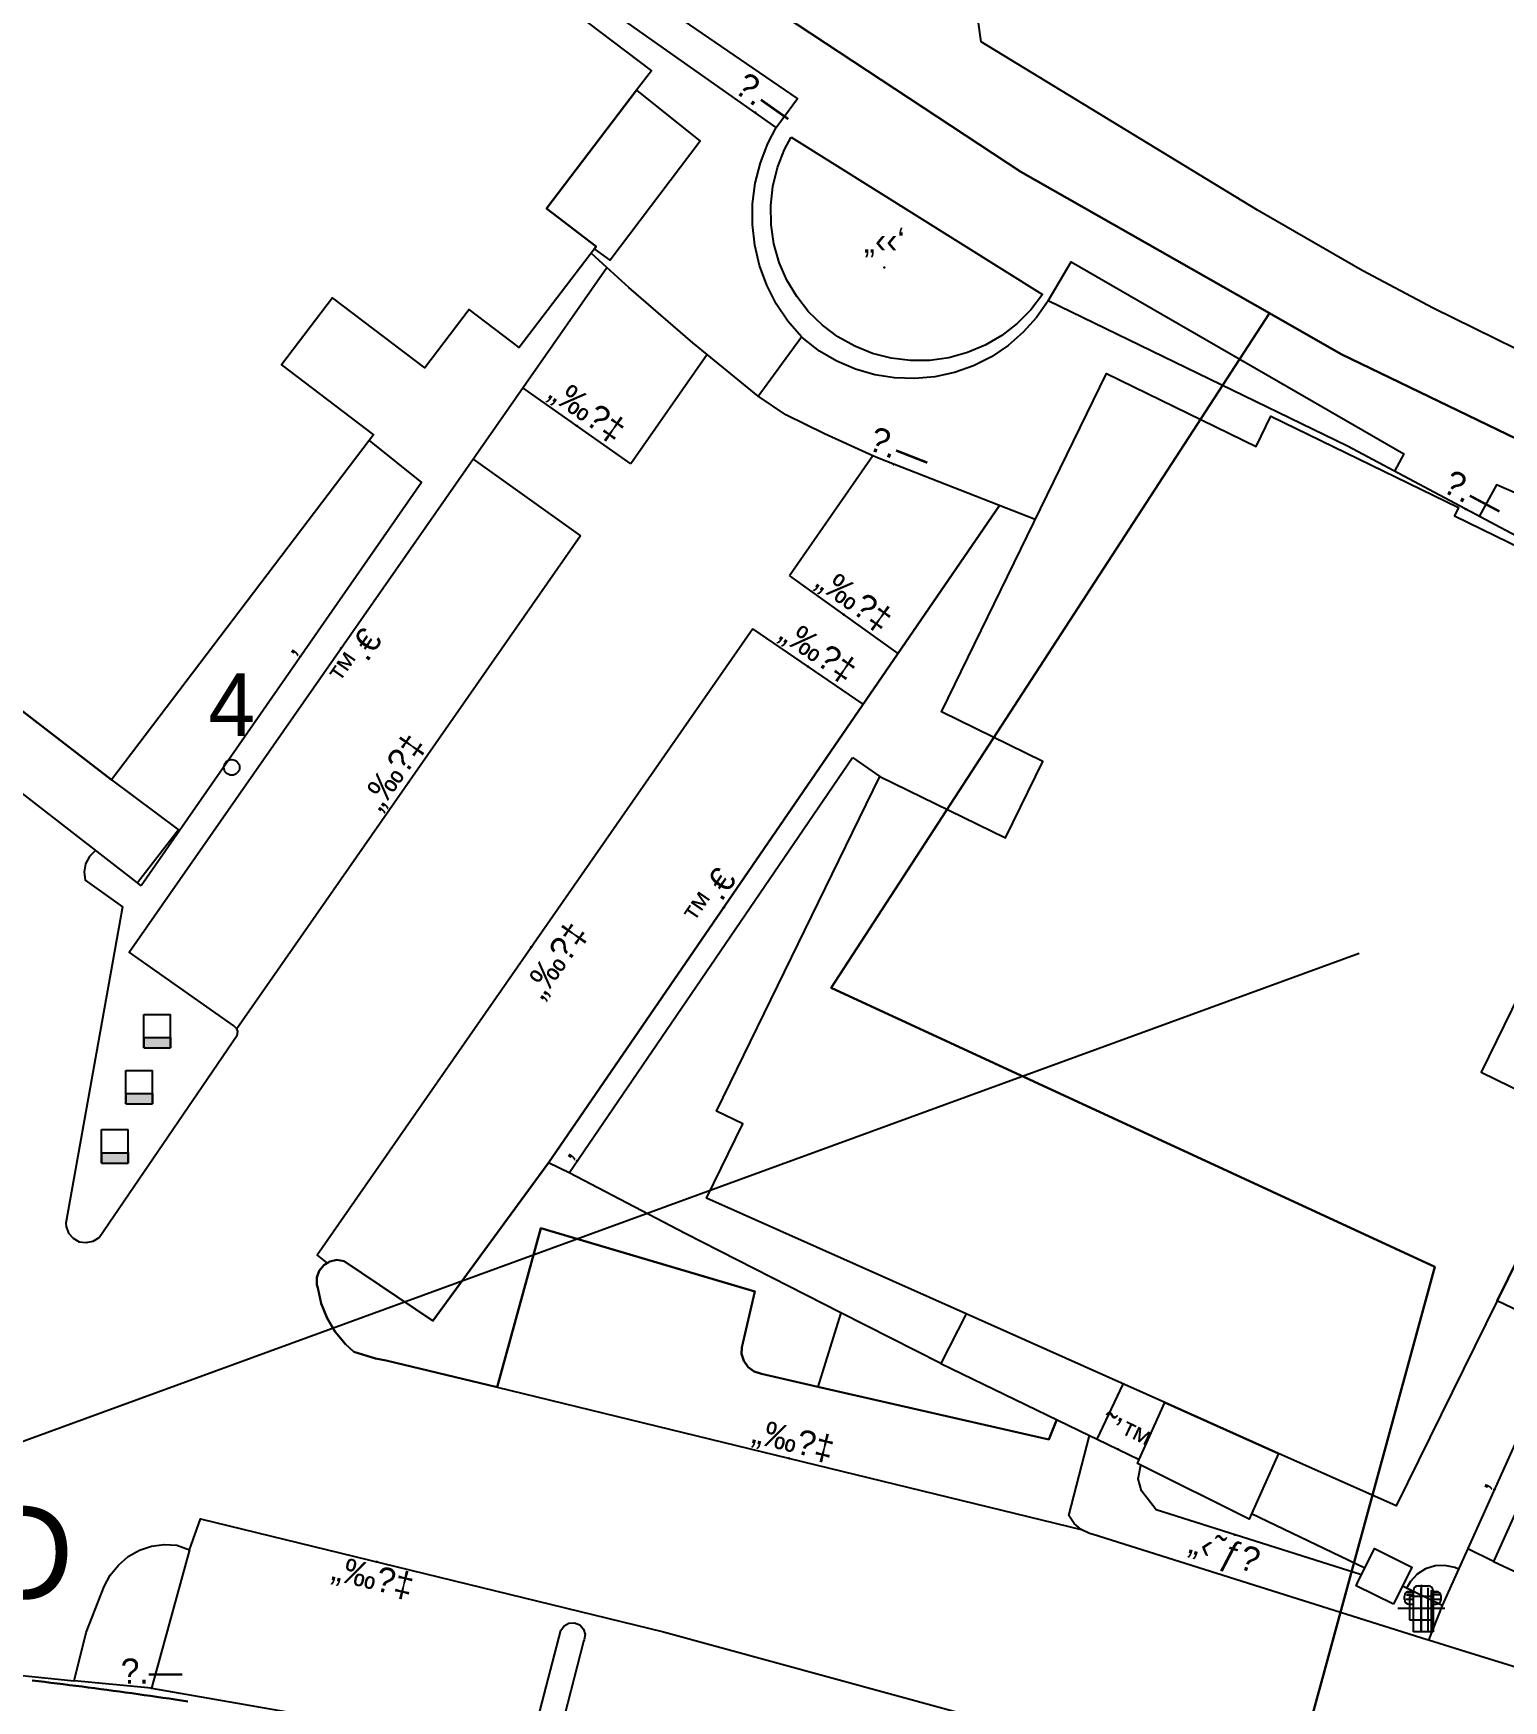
# Model space of a CAD drawing. Header units: metres. Extents: x 218299 to 220222, y 572714 to 574340.
# Drawn here: x 219403.1 to 219449.9, y 573591.3 to 573644.5 of the extents above; entities that cross this region are included whole.
import ezdxf
from ezdxf.enums import TextEntityAlignment as Align

# ---------------------------------------------------------------- set-up
doc = ezdxf.new("R2010")
doc.units = ezdxf.units.M
doc.header["$MEASUREMENT"] = 0
doc.header["$PDMODE"] = 66
doc.header["$PDSIZE"] = 0.75
for name, color, linetype in [('1601', 44, 'LANDBORDER'), ('1602', 44, 'Continuous'), ('1603', 44, 'Continuous'), ('6151H', 102, 'CABLEUNDEXIST03'), ('6211', 7, 'Continuous'), ('A_POINTS', 2, 'Continuous'), ('M2200', 253, 'Continuous'), ('M2207', 253, 'Continuous'), ('M2401', 7, 'Continuous'), ('M2404', 7, 'Continuous'), ('M2407', 253, 'Continuous'), ('M2408', 253, 'Continuous'), ('M2430', 253, 'Continuous'), ('M2601', 253, 'Continuous'), ('M2602', 253, 'Continuous'), ('M2605', 253, 'Continuous'), ('M2612', 253, 'Continuous'), ('M4611', 253, 'Continuous'), ('M5235', 253, 'Continuous')]:
    doc.layers.add(name, color=color, linetype=linetype)
doc.styles.add('HEBTXT', font='HEBTXT')
doc.styles.add('MAVAT_HEBTXT', font='HEBTXT')
doc.linetypes.add('CABLEUNDEXIST03', pattern='A,3.5,[222,elecad.shx,S=0.01,R=0,X=0,Y=0],1.5', length=5)
doc.linetypes.add('LANDBORDER', pattern='A,6.25,[208,elecad.shx,S=0.02,R=0,X=-0.6,Y=0],12.5,[208,elecad.shx,S=0.02,R=180,X=0.6,Y=0],6.25', length=25)

# ---------------------------------------------------------------- blocks, each defined once
blk = doc.blocks.new('6211')
at = {"color": 0}
blk.add_lwpolyline([(-2.5, -2.5), (0, 2.5), (2.5, -2.5)], dxfattribs=at)
blk.add_lwpolyline([(-2.5, 2.5), (-2.5, -2.5), (2.5, -2.5), (2.5, 2.5)], close=True, dxfattribs=at)
blk.add_solid([(-2.5, -2.5), (2.5, -2.5), (0, 2.5)], dxfattribs=at)
at = {"color": 0, "style": 'HEBTXT'}
for tag, p, height in [('TRN_NAME', (4.563, 3.52), 3), ('TRN_NUM', (4.563, -0.702), 3), ('POWER', (4.563, -3.519), 2), ('TYPE', (4.593, -11.253), 3)]:
    blk.add_attdef(tag, p, '', height=height, dxfattribs=at)
at = {"color": 0, "style": 'HEBTXT', "flags": 1}
blk.add_attdef('MAP_TYPE', (4.559, -7.328), '', height=3, dxfattribs=at)
blk = doc.blocks.new('1603')
at = {"layer": 'A_POINTS'}
blk.add_circle((0, 0), 0.25, dxfattribs=at)
at = {"color": 0, "style": 'HEBTXT'}
blk.add_attdef('PARCEL_NUM', text='', height=2, dxfattribs=at).set_placement((0, 1), align=Align.CENTER)
at = {"color": 0, "style": 'HEBTXT', "flags": 1}
blk.add_attdef('LOT_NUM', text='', height=2, dxfattribs=at).set_placement((0, -2.5), align=Align.CENTER)
blk = doc.blocks.new('M2404')
blk.add_circle((0, 0), 0.025)
at = {"style": 'MAVAT_HEBTXT'}
blk.add_attdef('NAME', text='', height=0.8, dxfattribs=at).set_placement((0, 1.59), align=Align.MIDDLE)
blk = doc.blocks.new('M2207')
blk.add_circle((0, 0), 0.025)
at = {"style": 'MAVAT_HEBTXT'}
blk.add_attdef('NAME', text='', height=0.8, dxfattribs=at).set_placement((0, 1.59), align=Align.MIDDLE)
blk = doc.blocks.new('M2408')
blk.add_circle((0, 0), 0.025)
at = {"style": 'MAVAT_HEBTXT'}
blk.add_attdef('NAME', text='', height=0.8, dxfattribs=at).set_placement((0, 1.59), align=Align.MIDDLE)
blk = doc.blocks.new('M2430')
blk.add_circle((0, 0), 0.025)
at = {"style": 'MAVAT_HEBTXT'}
blk.add_attdef('NAME', text='', height=0.8, dxfattribs=at).set_placement((0, 1.25), align=Align.MIDDLE)
blk = doc.blocks.new('M2601')
blk.add_circle((0, 0), 0.025)
at = {"style": 'MAVAT_HEBTXT'}
blk.add_attdef('NAME', text='', height=0.8, dxfattribs=at).set_placement((0, 1.59), align=Align.MIDDLE)
blk = doc.blocks.new('M2605')
blk.add_circle((0, 0), 0.025)
at = {"style": 'MAVAT_HEBTXT'}
blk.add_attdef('NAME', text='', height=0.8, dxfattribs=at).set_placement((0, 1.59), align=Align.MIDDLE)
blk = doc.blocks.new('M2612')
blk.add_circle((0, 0), 0.025)
at = {"style": 'MAVAT_HEBTXT'}
blk.add_attdef('NAME', text='', height=0.8, dxfattribs=at).set_placement((0, 1.59), align=Align.MIDDLE)
blk = doc.blocks.new('*U89')
at = {"linetype": 'Continuous'}
for p, q in [((-0.85, 0), (-0.85, -0.66)), ((0.85, 0), (0.85, -0.66))]:
    blk.add_line(p, q, dxfattribs=at)
blk.add_solid([(-0.85, 0), (-0.85, -0.66), (0.85, -0.66)], dxfattribs=at)
at = {"linetype": 'Continuous', "extrusion": (0, 0, -1)}
blk.add_solid([(0.85, 0), (-0.85, 0), (-0.85, -0.66)], dxfattribs=at)
blk = doc.blocks.new('M5235')
for points in [[(-0.85, 1.47), (0.85, 1.47)], [(-0.85, -0.66), (-0.85, 1.47)], [(0.85, -0.66), (0.85, 1.47)], [(-0.85, 0), (0.85, 0)], [(-0.85, -0.66), (0.85, -0.66)]]:
    blk.add_lwpolyline(points)
at = {"linetype": 'Continuous'}
blk.add_blockref('*U89', (0, 0), dxfattribs=at)
at = {"style": 'MAVAT_HEBTXT', "flags": 1}
for tag, p in [('MARK', (0, 2.72)), ('HEIGHT', (0, -1.92)), ('NAME', (0, -4.48))]:
    blk.add_attdef(tag, text='', height=0.8, dxfattribs=at).set_placement(p, align=Align.MIDDLE)
blk = doc.blocks.new('M4611')
for p, q in [((-0.77, 1.07), (-0.5, 1.07)), ((-0.5, 1.07), (-0.5, 1.13)), ((-0.5, -1.5), (-0.5, 1.06)), ((-0.2, 1.43), (0.44, 1.43)), ((-0.04, 1.28), (-0.04, -1.47)), ((0.41, 1.29), (0.41, -1.46)), ((0.64, -1.47), (0.64, 1.16)), ((0.74, 1.13), (0.74, -1.5)), ((0.74, 1.07), (0.95, 1.07)), ((-1.07, 0.55), (-1.07, 0.77)), ((-1, 0.57), (-0.52, 0.57)), ((-0.95, 0.86), (-0.54, 0.86)), ((-0.88, 1), (-0.51, 1)), ((-0.77, 0.25), (-0.5, 0.25)), ((0.74, 0.25), (0.95, 0.25)), ((1.03, 1), (0.77, 1)), ((1.16, 0.85), (0.78, 0.85)), ((1.2, 0.55), (0.79, 0.55)), ((1.25, 0.55), (1.25, 0.77)), ((0.74, -1.5), (-0.5, -1.5))]:
    blk.add_line(p, q)
for centre, start, end in [((-0.77, 0.77), 90, 180), ((-0.2, 1.13), 90, 180), ((0.44, 1.13), 0, 90), ((0.95, 0.77), 0, 90), ((-0.77, 0.55), 180, 270), ((0.95, 0.55), 270, 0)]:
    blk.add_arc(centre, 0.3, start, end)
blk.add_point((0, 0))
at = {"style": 'MAVAT_HEBTXT', "flags": 1}
for tag, p in [('MARK', (0.08, 2.68)), ('HEIGHT', (0.08, -2.76)), ('NAME', (0.08, -5.32)), ('DIAMETER', (0.08, -7.89))]:
    blk.add_attdef(tag, text='', height=0.8, dxfattribs=at).set_placement(p, align=Align.MIDDLE)
blk = doc.blocks.new('111')
at = {"layer": 'M2200'}
for points in [[(219419.125, 573646.069, 619.23), (219422.784, 573643.285, 619.23), (219422.312, 573642.663, 619.23), (219419.445, 573638.895, 619.23), (219419.445, 573638.895, 619.23), (219421.03, 573637.689, 596.43), (219421.03, 573637.689, 596.43), (219420.97, 573637.61, 596.43), (219418.576, 573634.462, 596.43), (219416.975, 573635.68, 619.23), (219415.563, 573633.823, 619.23), (219412.63, 573636.054, 619.23), (219410.999, 573633.91, 619.23), (219413.927, 573631.683, 619.23), (219413.789, 573631.501, 618.741), (219405.591, 573620.692, 589.68), (219405.591, 573620.692, 589.68), (219393.996, 573629.619, 590.12), (219385.825, 573635.91, 590.43), (219394.063, 573646.81, 619.23), (219397.601, 573644.118, 619.23), (219399.289, 573646.337, 619.23)], [(219450.441, 573613.869, 620.149), (219449.221, 573611.368, 620.149), (219452.523, 573609.757, 620.149)], [(219452.523, 573609.757, 620.149), (219449.724, 573604.08, 605.641), (219446.505, 573597.55, 588.949), (219442.762, 573599.221, 590.585), (219439.14, 573600.839, 592.169), (219432.817, 573603.664, 594.933), (219424.545, 573607.358, 598.549), (219425.698, 573609.721, 620.149), (219424.861, 573610.128, 620.149), (219430.062, 573620.789, 620.149), (219430.062, 573620.789, 620.149), (219434.066, 573618.836, 620.149), (219435.256, 573621.274, 620.149), (219432.023, 573622.851, 620.149), (219437.284, 573633.636, 620.149), (219442.05, 573631.311, 620.149), (219442.522, 573632.28, 617.449), (219448.499, 573629.364, 617.449), (219448.369, 573629.098, 617.449), (219454.816, 573625.953, 616.549)]]:
    blk.add_polyline3d(points, dxfattribs=at)
at = {"layer": 'M2207'}
for points in [[(219422.312, 573642.663, 593.974), (219424.336, 573641.045, 593.974), (219421.474, 573637.247, 593.974), (219420.97, 573637.61, 593.974), (219421.03, 573637.689, 593.974), (219419.445, 573638.895, 593.974), (219422.312, 573642.663, 593.974)], [(219427.236, 573641.17, 593.074), (219435.24, 573636.156, 593.074), (219434.867, 573635.667, 593.074), (219434.435, 573635.231, 593.074), (219433.949, 573634.854, 593.074), (219433.419, 573634.544, 593.074), (219432.852, 573634.305, 593.074), (219432.26, 573634.142, 593.074), (219431.652, 573634.057, 593.074), (219431.037, 573634.052, 593.074), (219430.427, 573634.126, 593.074), (219429.832, 573634.279, 593.074), (219429.262, 573634.508, 593.074), (219428.726, 573634.809, 593.074), (219428.234, 573635.177, 593.074), (219427.794, 573635.606, 593.074), (219427.414, 573636.088, 593.074), (219427.099, 573636.616, 593.074), (219426.855, 573637.18, 593.074), (219426.686, 573637.771, 593.074), (219426.596, 573638.378, 593.074), (219426.585, 573638.993, 593.074), (219426.654, 573639.603, 593.074), (219426.802, 573640.2, 593.074), (219427.026, 573640.772, 593.074), (219427.236, 573641.17, 593.074)], [(219405.591, 573620.692, 587.43), (219407.716, 573619.092, 587.43), (219406.414, 573617.405, 586.68), (219406.414, 573617.405, 586.68), (219402.038, 573620.808, 586.728), (219392.779, 573628.008, 586.83), (219393.996, 573629.619, 586.83)], [(219452.523, 573609.757, 588.199), (219454.566, 573608.688, 588.049), (219451.993, 573602.995, 588.049), (219451.882, 573603.048, 588.064), (219449.724, 573604.08, 588.349)], [(219442.762, 573599.221, 587.074), (219441.905, 573597.299, 587.074), (219441.826, 573597.123, 587.074), (219438.377, 573598.844, 587.074), (219438.27, 573598.898, 587.074), (219438.328, 573599.027, 587.074), (219438.328, 573599.027, 587.074), (219439.14, 573600.839, 587.074), (219442.762, 573599.221, 587.074)], [(219446.426, 573594.415, 586.774), (219445.237, 573595, 586.774), (219445.283, 573595.092, 586.774), (219445.82, 573596.185, 586.774), (219447.009, 573595.6, 586.774), (219446.426, 573594.415, 586.774)]]:
    blk.add_polyline3d(points, close=True, dxfattribs=at)
at = {"layer": 'M2401'}
for points in [[(219452.31, 573633.442, 584.837), (219447.694, 573635.715, 584.837), (219445.426, 573636.922, 584.837), (219442.092, 573638.847, 584.837), (219433.289, 573644.209, 584.837), (219432.895, 573647.009, 584.837)], [(219405.082, 573618.441, 583.906), (219405.064, 573618.429, 583.906), (219404.881, 573618.244, 583.906), (219404.761, 573618.012, 583.906), (219404.715, 573617.754, 583.906), (219404.749, 573617.494, 583.906), (219405.939, 573616.641, 583.906), (219404.127, 573606.557, 583.906), (219404.137, 573606.451, 583.906), (219404.216, 573606.242, 583.906), (219404.363, 573606.075, 583.906), (219404.56, 573605.968, 583.906), (219404.781, 573605.937, 583.906), (219405.001, 573605.984, 583.906), (219405.19, 573606.104, 583.906), (219409.586, 573612.551, 583.906), (219409.615, 573612.665, 583.906), (219409.576, 573612.753, 583.906), (219409.479, 573612.851, 583.906), (219406.146, 573615.198, 583.906), (219410.105, 573620.881, 583.906), (219418.785, 573633.319, 583.906), (219421.363, 573637.014, 583.906)], [(219435.704, 573600.296, 584.218), (219435.441, 573599.66, 584.218), (219428.085, 573601.347, 584.218), (219426.295, 573601.758, 584.218), (219426.064, 573601.828, 584.218), (219425.868, 573601.969, 584.218), (219425.729, 573602.166, 584.218), (219425.66, 573602.398, 584.218), (219425.664, 573602.601, 584.218), (219426.083, 573604.383, 584.218), (219419.262, 573606.394, 584.218), (219417.87, 573601.334, 584.218), (219414.335, 573602.177, 584.218), (219413.992, 573602.25, 584.218), (219413.303, 573602.457, 584.218), (219413.039, 573602.7, 584.218), (219412.715, 573603.09, 584.218), (219412.456, 573603.527, 584.218), (219412.27, 573603.998, 584.218), (219412.159, 573604.493, 584.218), (219412.131, 573604.595, 584.218), (219412.127, 573604.825, 584.218), (219412.201, 573605.042, 584.218), (219412.345, 573605.221, 584.218), (219412.456, 573605.288, 584.218), (219412.542, 573605.34, 584.218), (219412.767, 573605.385, 584.218), (219412.994, 573605.35, 584.218), (219415.825, 573603.444, 584.218), (219419.51, 573608.481, 584.218), (219433.87, 573629.426, 584.218)], [(219458.824, 573616.212, 585.001), (219455.573, 573608.998, 585.001), (219449.615, 573595.777, 585.001), (219453.235, 573594.09, 585.001), (219453.327, 573594.009, 585.001), (219453.413, 573593.863, 585.001), (219453.429, 573593.836, 585.001), (219453.457, 573593.637, 585.001), (219452.855, 573591.981, 585.001), (219452.771, 573591.861, 585.001), (219452.619, 573591.765, 585.001), (219452.44, 573591.744, 585.001), (219448.727, 573592.892, 585.001), (219447.543, 573593.265, 585.001), (219447.493, 573593.281, 585.001), (219436.854, 573596.632, 585.001), (219436.742, 573596.663, 585.001), (219436.473, 573596.793, 585.001), (219436.248, 573596.989, 585.001), (219436.082, 573597.238, 585.001), (219436.739, 573599.795, 585.001)], [(219404.4, 573591.969, 582.819), (219404.777, 573593.508, 582.819), (219405.356, 573594.979, 582.819), (219405.548, 573595.342, 582.819), (219405.806, 573595.663, 582.819), (219406.118, 573595.93, 582.819), (219406.475, 573596.134, 582.819), (219406.861, 573596.265, 582.819), (219407.263, 573596.32, 582.819), (219407.666, 573596.297, 582.819), (219408.071, 573596.148, 582.819), (219406.86, 573591.738, 582.819)], [(219418.839, 573589.493, 583.869), (219419.902, 573593.581, 583.869), (219420.005, 573593.726, 583.869), (219420.16, 573593.813, 583.869), (219420.338, 573593.823, 583.869), (219420.503, 573593.755, 583.869), (219420.622, 573593.623, 583.869), (219420.673, 573593.453, 583.869), (219420.644, 573593.277, 583.869), (219420.617, 573593.222, 583.869), (219419.611, 573589.3, 583.869)]]:
    blk.add_polyline3d(points, dxfattribs=at)
at = {"layer": 'M2404'}
for points in [[(219452.31, 573633.442, 584.613), (219447.694, 573635.715, 584.613), (219445.426, 573636.922, 584.613), (219442.092, 573638.847, 584.613), (219433.289, 573644.209, 584.613), (219432.895, 573647.009, 584.613)], [(219405.082, 573618.441, 583.906), (219405.064, 573618.429, 583.906), (219404.881, 573618.244, 583.906), (219404.761, 573618.012, 583.906), (219404.715, 573617.754, 583.906), (219404.749, 573617.494, 583.906), (219405.939, 573616.641, 583.906), (219404.127, 573606.557, 583.906), (219404.137, 573606.451, 583.906), (219404.216, 573606.242, 583.906), (219404.363, 573606.075, 583.906), (219404.56, 573605.968, 583.906), (219404.781, 573605.937, 583.906), (219405.001, 573605.984, 583.906), (219405.19, 573606.104, 583.906), (219409.586, 573612.551, 583.906), (219409.615, 573612.665, 583.906), (219409.576, 573612.753, 583.906), (219409.479, 573612.851, 583.906), (219406.146, 573615.198, 583.906), (219410.105, 573620.881, 583.906), (219418.785, 573633.319, 583.906), (219421.363, 573637.014, 583.906)], [(219433.87, 573629.426, 583.918), (219419.51, 573608.481, 583.918), (219415.825, 573603.444, 583.918), (219412.994, 573605.35, 583.918), (219412.767, 573605.385, 583.918), (219412.542, 573605.34, 583.918), (219412.456, 573605.288, 583.918), (219412.345, 573605.221, 583.918), (219412.201, 573605.042, 583.918), (219412.127, 573604.825, 583.918), (219412.131, 573604.595, 583.918), (219412.159, 573604.493, 583.918), (219412.27, 573603.998, 583.918), (219412.456, 573603.527, 583.918), (219412.715, 573603.09, 583.918), (219413.039, 573602.7, 583.918), (219413.303, 573602.457, 583.918), (219413.992, 573602.25, 583.918), (219414.335, 573602.177, 583.918), (219417.87, 573601.334, 583.918), (219419.262, 573606.394, 583.918), (219426.083, 573604.383, 583.918), (219425.664, 573602.601, 583.918), (219425.66, 573602.398, 583.918), (219425.729, 573602.166, 583.918), (219425.868, 573601.969, 583.918), (219426.064, 573601.828, 583.918), (219426.295, 573601.758, 583.918), (219428.085, 573601.347, 583.918), (219435.441, 573599.66, 583.918), (219435.704, 573600.296, 583.918)], [(219458.824, 573616.212, 585.001), (219455.573, 573608.998, 585.001), (219449.615, 573595.777, 585.001), (219453.235, 573594.09, 585.001), (219453.327, 573594.009, 585.001), (219453.413, 573593.863, 585.001), (219453.429, 573593.836, 585.001), (219453.457, 573593.637, 585.001), (219452.855, 573591.981, 585.001), (219452.771, 573591.861, 585.001), (219452.619, 573591.765, 585.001), (219452.44, 573591.744, 585.001), (219448.727, 573592.892, 585.001), (219447.543, 573593.265, 585.001), (219447.493, 573593.281, 585.001), (219436.854, 573596.632, 585.001), (219436.742, 573596.663, 585.001), (219436.473, 573596.793, 585.001), (219436.248, 573596.989, 585.001), (219436.082, 573597.238, 585.001), (219436.739, 573599.795, 585.001)], [(219404.4, 573591.969, 582.819), (219404.777, 573593.508, 582.819), (219405.356, 573594.979, 582.819), (219405.548, 573595.342, 582.819), (219405.806, 573595.663, 582.819), (219406.118, 573595.93, 582.819), (219406.475, 573596.134, 582.819), (219406.861, 573596.265, 582.819), (219407.263, 573596.32, 582.819), (219407.666, 573596.297, 582.819), (219408.071, 573596.148, 582.819), (219406.86, 573591.738, 582.819)], [(219418.839, 573589.493, 583.869), (219419.902, 573593.581, 583.869), (219420.005, 573593.726, 583.869), (219420.16, 573593.813, 583.869), (219420.338, 573593.823, 583.869), (219420.503, 573593.755, 583.869), (219420.622, 573593.623, 583.869), (219420.673, 573593.453, 583.869), (219420.644, 573593.277, 583.869), (219420.617, 573593.222, 583.869), (219419.611, 573589.3, 583.869)]]:
    blk.add_polyline3d(points, dxfattribs=at)
at = {"layer": 'M2407'}
for points in [[(219436.99, 573599.674, 584.418), (219437.816, 573601.431, 584.418)], [(219448.498, 573595.528, 584.725), (219448.374, 573595.588, 584.725), (219448.064, 573595.651, 584.725), (219447.749, 573595.634, 584.725), (219447.448, 573595.539, 584.725), (219447.18, 573595.372, 584.725), (219446.962, 573595.142, 584.725), (219446.841, 573594.923, 584.725)]]:
    blk.add_polyline3d(points, dxfattribs=at)
at = {"layer": 'M2408'}
for points in [[(219426.762, 573641.48, 590.011), (219427.434, 573642.406, 590.011), (219421.19, 573646.695, 590.011), (219420.556, 573645.863, 590.011)], [(219435.423, 573635.955, 590.536), (219436.153, 573637.199, 590.536), (219446.751, 573631.078, 590.536), (219446.462, 573630.523, 590.536)], [(219420.163, 573608.166, 583.918), (219419.51, 573608.481, 583.918)], [(219445.407, 573595.346, 584.616), (219438.869, 573597.417, 584.616), (219438.402, 573598.031, 584.616), (219438.288, 573598.406, 584.616), (219438.377, 573598.844, 584.616)], [(219449.615, 573595.777, 585.001), (219448.791, 573596.18, 585.001)], [(219447.979, 573594.375, 584.729), (219447.543, 573593.265, 584.729)], [(219397.646, 573592.659, 582.555), (219404.4, 573591.969, 582.555)]]:
    blk.add_polyline3d(points, dxfattribs=at)
at = {"layer": 'M2430'}
for points in [[(219424.558, 573634.246, 584.901), (219422.128, 573630.761, 584.731)], [(219422.128, 573630.761, 584.731), (219418.69, 573633.183, 584.804)], [(219417.103, 573630.909, 584.8), (219420.525, 573628.46, 584.618)], [(219429.844, 573631.013, 584.826), (219427.185, 573627.188, 584.635)], [(219420.525, 573628.46, 584.618), (219409.576, 573612.753, 583.851), (219409.576, 573612.753, 583.851)], [(219427.185, 573627.188, 584.635), (219430.638, 573624.712, 584.703)], [(219426.013, 573625.503, 584.55), (219412.133, 573605.542, 583.551), (219412.456, 573605.288, 583.551)], [(219429.53, 573623.096, 584.7), (219426.013, 573625.503, 584.55)], [(219417.87, 573601.334, 583.701), (219436.473, 573596.793, 584.226)], [(219408.071, 573596.148, 583.269), (219408.424, 573597.133, 583.269), (219423.171, 573593.539, 583.794), (219442.91, 573588.138, 584.394), (219451.664, 573585.436, 584.694), (219463.142, 573581.829, 585.031), (219477.346, 573577.516, 585.406), (219488.212, 573575.002, 585.706), (219494.646, 573573.549, 585.894), (219501.712, 573572.41, 586.119), (219509.093, 573571.296, 586.419), (219508.994, 573570.916, 586.419)]]:
    blk.add_polyline3d(points, dxfattribs=at)
at = {"layer": 'M2601'}
for points in [[(219426.19, 573632.92, 593.157), (219426.19, 573632.92, 593.157), (219427.568, 573634.808, 593.157), (219427.568, 573634.808, 593.157)], [(219413.789, 573631.501, 586.668), (219415.458, 573630.169, 586.668), (219406.53, 573617.311, 586.668)], [(219432.817, 573603.664, 586.668), (219432.002, 573602.085, 586.668), (219432.002, 573602.085, 586.668), (219428.82, 573603.705, 586.609), (219423.861, 573606.229, 586.518), (219420.163, 573608.166, 586.368), (219420.163, 573608.166, 586.368), (219420.163, 573608.166, 586.368), (219429.186, 573621.397, 586.368)], [(219429.186, 573621.397, 586.368), (219430.062, 573620.789, 586.368)], [(219406.53, 573617.311, 586.668), (219406.414, 573617.405, 586.668)], [(219451.882, 573603.048, 586.968), (219447.979, 573594.375, 586.968), (219447.979, 573594.375, 586.968), (219446.707, 573594.987, 586.968)], [(219432.002, 573602.085, 586.368), (219436.739, 573599.795, 586.368), (219436.99, 573599.674, 586.368), (219436.99, 573599.674, 586.368)], [(219445.513, 573595.562, 586.968), (219441.905, 573597.299, 586.968)], [(219406.86, 573591.738, 585.219), (219404.4, 573591.969, 585.219), (219404.4, 573591.969, 585.219), (219404.4, 573591.969, 585.219)]]:
    blk.add_polyline3d(points, dxfattribs=at)
at = {"layer": 'M2602'}
for points in [[(219455.711, 573627.484, 591.784), (219449.71, 573630.094, 591.784), (219449.159, 573629.085, 591.784)], [(219428.82, 573603.705, 584.436), (219428.085, 573601.347, 584.286)]]:
    blk.add_polyline3d(points, dxfattribs=at)
at = {"layer": 'M2605'}
for points in [[(219427.568, 573634.808, 590.607), (219427.133, 573635.311, 590.607), (219426.761, 573635.862, 590.607), (219426.459, 573636.454, 590.607), (219426.229, 573637.077, 590.607), (219426.076, 573637.724, 590.607), (219426.002, 573638.385, 590.607), (219426.008, 573639.049, 590.607), (219426.093, 573639.708, 590.607), (219426.257, 573640.353, 590.607), (219426.497, 573640.972, 590.607), (219426.762, 573641.48, 590.607), (219426.762, 573641.48, 590.607), (219419.792, 573646.402, 590.645), (219419.527, 573646.597, 590.645)], [(219426.19, 573632.92, 590.607), (219424.558, 573634.246, 590.607), (219424.1, 573634.618, 590.607), (219422.063, 573636.377, 590.607), (219421.363, 573637.014, 590.607), (219420.863, 573637.469, 590.607)], [(219454.889, 573626.032, 591.399), (219444.962, 573631.322, 591.399), (219435.423, 573635.955, 591.507), (219435.423, 573635.955, 591.507), (219435.058, 573635.428, 591.507), (219434.631, 573634.951, 591.507), (219434.147, 573634.53, 591.507), (219433.615, 573634.173, 591.507), (219433.042, 573633.885, 591.507), (219432.438, 573633.671, 591.507), (219431.812, 573633.533, 591.507), (219431.174, 573633.475, 591.507), (219430.533, 573633.496, 591.507), (219429.9, 573633.597, 591.507), (219429.285, 573633.776, 591.507), (219428.696, 573634.03, 591.507), (219428.144, 573634.355, 591.507), (219427.636, 573634.747, 591.507), (219427.568, 573634.808, 591.507)], [(219435.013, 573628.98, 591.507), (219430.036, 573630.926, 591.507), (219429.844, 573631.013, 591.507), (219428.297, 573631.714, 591.507), (219427.066, 573632.321, 591.507), (219426.19, 573632.92, 591.507)], [(219406.86, 573591.738, 583.305), (219406.86, 573591.738, 583.305), (219416.71, 573590.022, 583.455), (219425.908, 573587.734, 583.605), (219434.022, 573585.408, 584.205), (219443.486, 573582.705, 584.505), (219451.628, 573580.2, 584.805), (219462.75, 573576.666, 585.105), (219471.058, 573573.89, 585.255), (219478.974, 573571.855, 585.405), (219488.402, 573569.626, 585.855), (219494.098, 573568.457, 585.855), (219501.573, 573567.247, 586.155), (219509.601, 573566.19, 586.455), (219514.075, 573565.842, 586.53), (219518.549, 573565.494, 586.605), (219524.169, 573565.327, 586.755), (219532.046, 573565.216, 586.905), (219540.134, 573565.395, 586.905), (219548.346, 573566.093, 586.607), (219548.346, 573566.093, 586.607)]]:
    blk.add_polyline3d(points, dxfattribs=at)
at = {"layer": 'M2612'}
blk.add_polyline3d([(219436.99, 573599.674, 586.368), (219438.328, 573599.027, 586.368)], dxfattribs=at)
at = {"layer": 'M2207'}
ref = blk.add_blockref('M2207', (219430.205, 573637.015), dxfattribs=dict(at, xscale=0.5, yscale=0.5, zscale=0.5))
ref.add_attrib('NAME', '„‹‹‘', dxfattribs={"layer": '0', "height": 0.8, "style": 'MAVAT_HEBTXT'}).set_placement((219430.205, 573637.811), align=Align.MIDDLE)
at = {"layer": 'M2404'}
ref = blk.add_blockref('M2404', (219412.898, 573624.884), dxfattribs=dict(at, xscale=0.5, yscale=0.5, zscale=0.5))
ref.add_attrib('NAME', '™.€', dxfattribs={"layer": '0', "height": 0.8, "rotation": 55.0886, "style": 'MAVAT_HEBTXT'}).set_placement((219413.349, 573624.569), align=Align.MIDDLE)
ref = blk.add_blockref('M2404', (219425.09, 573616.62), dxfattribs=dict(at, xscale=0.5, yscale=0.5, zscale=0.5))
ref.add_attrib('NAME', '™.€', dxfattribs={"layer": '0', "height": 0.8, "rotation": 55.5657, "style": 'MAVAT_HEBTXT'}).set_placement((219424.637, 573616.931), align=Align.MIDDLE)
at = {"layer": 'M2408'}
ref = blk.add_blockref('M2408', (219441.37, 573596.625), dxfattribs=dict(at, xscale=0.5, yscale=0.5, zscale=0.5))
ref.add_attrib('NAME', '„‹˜ƒ\x8e', dxfattribs={"layer": '0', "height": 0.8, "rotation": 342.4211, "style": 'MAVAT_HEBTXT'}).set_placement((219441.023, 573596.009), align=Align.MIDDLE)
at = {"layer": 'M2430'}
ref = blk.add_blockref('M2430', (219420.409, 573631.972), dxfattribs=dict(at, xscale=0.5, yscale=0.5, zscale=0.5))
ref.add_attrib('NAME', '„‰\x90‡', dxfattribs={"layer": '0', "height": 0.8, "rotation": 324.8312, "style": 'MAVAT_HEBTXT'}).set_placement((219420.726, 573632.422), align=Align.MIDDLE)
ref = blk.add_blockref('M2430', (219428.912, 573625.95), dxfattribs=dict(at, xscale=0.5, yscale=0.5, zscale=0.5))
ref.add_attrib('NAME', '„‰\x90‡', dxfattribs={"layer": '0', "height": 0.8, "rotation": 324.3606, "style": 'MAVAT_HEBTXT'}).set_placement((219429.232, 573626.397), align=Align.MIDDLE)
ref = blk.add_blockref('M2430', (219427.771, 573624.299), dxfattribs=dict(at, xscale=0.5, yscale=0.5, zscale=0.5))
ref.add_attrib('NAME', '„‰\x90‡', dxfattribs={"layer": '0', "height": 0.8, "rotation": 325.608, "style": 'MAVAT_HEBTXT'}).set_placement((219428.082, 573624.753), align=Align.MIDDLE)
ref = blk.add_blockref('M2430', (219415.051, 573620.607), dxfattribs=dict(at, xscale=0.5, yscale=0.5, zscale=0.5))
ref.add_attrib('NAME', '„‰\x90‡', dxfattribs={"layer": '0', "height": 0.8, "rotation": 55.1216, "style": 'MAVAT_HEBTXT'}).set_placement((219414.599, 573620.921), align=Align.MIDDLE)
ref = blk.add_blockref('M2430', (219418.955, 573615.354), dxfattribs=dict(at, xscale=0.5, yscale=0.5, zscale=0.5))
ref.add_attrib('NAME', '„‰\x90‡', dxfattribs={"layer": '0', "height": 0.8, "rotation": 55.1859, "style": 'MAVAT_HEBTXT'}).set_placement((219419.767, 573614.919), align=Align.MIDDLE)
ref = blk.add_blockref('M2430', (219427.171, 573599.063), dxfattribs=dict(at, xscale=0.5, yscale=0.5, zscale=0.5))
ref.add_attrib('NAME', '„‰\x90‡', dxfattribs={"layer": '0', "height": 0.8, "rotation": 346.2825, "style": 'MAVAT_HEBTXT'}).set_placement((219427.302, 573599.598), align=Align.MIDDLE)
ref = blk.add_blockref('M2430', (219414.037, 573595.765), dxfattribs=dict(at, xscale=0.5, yscale=0.5, zscale=0.5))
ref.add_attrib('NAME', '„‰\x90‡', dxfattribs={"layer": '0', "height": 0.8, "rotation": 346.3039, "style": 'MAVAT_HEBTXT'}).set_placement((219413.907, 573595.231), align=Align.MIDDLE)
at = {"layer": 'M2601'}
ref = blk.add_blockref('M2601', (219411.603, 573624.617), dxfattribs=dict(at, xscale=0.5, yscale=0.5, zscale=0.5))
ref.add_attrib('NAME', '‚', dxfattribs={"layer": '0', "height": 0.8, "rotation": 55.2291, "style": 'MAVAT_HEBTXT'}).set_placement((219411.151, 573624.93), align=Align.MIDDLE)
ref = blk.add_blockref('M2601', (219420.423, 573608.548), dxfattribs=dict(at, xscale=0.5, yscale=0.5, zscale=0.5))
ref.add_attrib('NAME', '‚', dxfattribs={"layer": '0', "height": 0.8, "rotation": 55.7054, "style": 'MAVAT_HEBTXT'}).set_placement((219419.969, 573608.858), align=Align.MIDDLE)
ref = blk.add_blockref('M2601', (219449.641, 573598.068), dxfattribs=dict(at, xscale=0.5, yscale=0.5, zscale=0.5))
ref.add_attrib('NAME', '‚', dxfattribs={"layer": '0', "height": 0.8, "rotation": 65.7728, "style": 'MAVAT_HEBTXT'}).set_placement((219449.139, 573598.294), align=Align.MIDDLE)
at = {"layer": 'M2605'}
ref = blk.add_blockref('M2605', (219426.091, 573641.954), dxfattribs=dict(at, xscale=0.5, yscale=0.5, zscale=0.5))
ref.add_attrib('NAME', '\x9a.—', dxfattribs={"layer": '0', "height": 0.8, "rotation": 324.7702, "style": 'MAVAT_HEBTXT'}).set_placement((219426.408, 573642.403), align=Align.MIDDLE)
ref = blk.add_blockref('M2605', (219430.502, 573630.744), dxfattribs=dict(at, xscale=0.5, yscale=0.5, zscale=0.5))
ref.add_attrib('NAME', '\x9a.—', dxfattribs={"layer": '0', "height": 0.8, "rotation": 338.6412, "style": 'MAVAT_HEBTXT'}).set_placement((219430.702, 573631.256), align=Align.MIDDLE)
ref = blk.add_blockref('M2605', (219448.73, 573629.314), dxfattribs=dict(at, xscale=0.5, yscale=0.5, zscale=0.5))
ref.add_attrib('NAME', '\x9a.—', dxfattribs={"layer": '0', "height": 0.8, "rotation": 331.9495, "style": 'MAVAT_HEBTXT'}).set_placement((219448.988, 573629.8), align=Align.MIDDLE)
ref = blk.add_blockref('M2605', (219406.86, 573591.738), dxfattribs=dict(at, xscale=0.5, yscale=0.5, zscale=0.5))
ref.add_attrib('NAME', '\x9a.—', dxfattribs={"layer": '0', "height": 0.8, "style": 'MAVAT_HEBTXT'}).set_placement((219406.86, 573592.288), align=Align.MIDDLE)
at = {"layer": 'M2612'}
ref = blk.add_blockref('M2612', (219437.659, 573599.351), dxfattribs=dict(at, xscale=0.5, yscale=0.5, zscale=0.5))
ref.add_attrib('NAME', '˜’™', dxfattribs={"layer": '0', "height": 0.8, "rotation": 334.2004, "style": 'MAVAT_HEBTXT'}).set_placement((219437.898, 573599.846), align=Align.MIDDLE)
at = {"layer": 'M4611', "xscale": 0.5, "yscale": 0.5, "zscale": 0.5}
blk.add_blockref('M4611', (219447.314, 573594.287, 584.7), dxfattribs=at)
at = {"layer": 'M5235', "xscale": 0.5, "yscale": 0.5, "zscale": 0.5}
for p in [(219407.04, 573612.478, 583.831), (219406.466, 573610.69, 583.831), (219405.695, 573608.804, 583.794)]:
    blk.add_blockref('M5235', p, dxfattribs=at)

msp = doc.modelspace()

# ---------------------------------------------------------------- linework, layer by layer
at = {"layer": '1601'}
for points in [[(219344.3692, 573759.4062), (219378.736, 573696.81), (219394.689, 573675.017), (219396.429, 573672.64), (219398.065, 573670.895), (219406.765, 573661.615), (219415.49, 573653.75), (219424.754, 573646.535), (219434.557, 573640.061), (219442.476, 573635.556), (219444.76, 573634.256), (219455.333, 573629.142)], [(219455.333, 573629.142), (219444.76, 573634.256), (219442.476, 573635.556), (219434.557, 573640.061), (219424.754, 573646.535), (219415.49, 573653.75), (219406.765, 573661.615), (219398.065, 573670.895), (219396.429, 573672.64), (219394.689, 573675.017), (219378.736, 573696.81), (219344.3692, 573759.4062)]]:
    msp.add_lwpolyline(points, dxfattribs=at)
at = {"layer": '1602'}
for points in [[(219455.333, 573629.142), (219444.76, 573634.256), (219442.476, 573635.556), (219434.557, 573640.061), (219424.754, 573646.535), (219415.49, 573653.75), (219406.765, 573661.615), (219398.065, 573670.895), (219396.429, 573672.64), (219394.689, 573675.017), (219378.736, 573696.81), (219344.3692, 573759.4062)], [(219424.754, 573646.535), (219434.557, 573640.061), (219442.476, 573635.556), (219428.508, 573614.06), (219447.742, 573605.17), (219441.69, 573582.996)], [(219458.093, 573578.224), (219441.69, 573582.996), (219447.742, 573605.17), (219428.508, 573614.06), (219442.476, 573635.556), (219444.76, 573634.256), (219455.333, 573629.142)], [(219408.0139, 573591.3176), (219407.8161, 573591.3472), (219407.6183, 573591.3765), (219407.4204, 573591.4056), (219407.2225, 573591.4345), (219407.0245, 573591.4631), (219406.8266, 573591.4914), (219406.6285, 573591.5195), (219406.4305, 573591.5474), (219406.2324, 573591.575), (219406.0343, 573591.6024), (219405.8361, 573591.6295), (219405.6379, 573591.6563), (219405.4397, 573591.6829), (219405.2415, 573591.7093), (219405.0432, 573591.7354), (219404.8449, 573591.7613), (219404.6465, 573591.7869), (219404.4481, 573591.8122), (219404.2497, 573591.8374), (219404.0513, 573591.8622), (219403.8528, 573591.8868), (219403.6543, 573591.9112), (219403.4557, 573591.9353), (219403.2572, 573591.9592), (219403.0586, 573591.9828)], [(219403.0586, 573591.9828), (219403.2572, 573591.9592), (219403.4557, 573591.9353), (219403.6543, 573591.9112), (219403.8528, 573591.8868), (219404.0513, 573591.8622), (219404.2497, 573591.8374), (219404.4481, 573591.8122), (219404.6465, 573591.7869), (219404.8449, 573591.7613), (219405.0432, 573591.7354), (219405.2415, 573591.7093), (219405.4397, 573591.6829), (219405.6379, 573591.6563), (219405.8361, 573591.6295), (219406.0343, 573591.6024), (219406.2324, 573591.575), (219406.4305, 573591.5474), (219406.6285, 573591.5195), (219406.8266, 573591.4914), (219407.0245, 573591.4631), (219407.2225, 573591.4345), (219407.4204, 573591.4056), (219407.6183, 573591.3765), (219407.8161, 573591.3472), (219408.0139, 573591.3176)]]:
    msp.add_lwpolyline(points, dxfattribs=at)
at = {"layer": '6151H'}
msp.add_lwpolyline([(219381.0676, 573593.9654), (219381.0676, 573592.6769), (219383.7722, 573592.6769), (219445.3298, 573615.1624)], dxfattribs=at)

# ---------------------------------------------------------------- block references
msp.add_blockref('111', (0, 0))
at = {"layer": '1603'}
msp.add_blockref('1603', (219409.4172, 573621.0831), dxfattribs=at).add_auto_attribs({'PARCEL_NUM': '4'})
at = {"layer": '6211'}
ref = msp.add_blockref('6211', (219380.6033, 573595.433), dxfattribs=at)
ref.add_attrib('TRN_NAME', '1 גאבס', (219386.3075, 573599.8327), dxfattribs={"layer": '0', "color": 0, "height": 3, "style": 'HEBTXT'})
ref.add_attrib('TRN_NUM', '32/218RD', (219386.3075, 573594.5559), dxfattribs={"layer": '0', "color": 0, "height": 3, "style": 'HEBTXT'})

doc.saveas('drawing.dxf')
